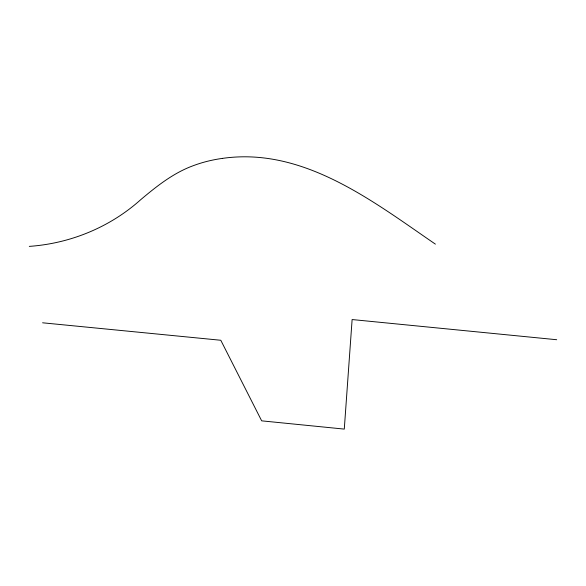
<?xml version="1.0" encoding="UTF-8"?>
<svg xmlns="http://www.w3.org/2000/svg" width="586" height="586" viewBox="0 0 586 586"><rect width="100%" height="100%" fill="white"/><g stroke="black" fill="none" stroke-linecap="round" stroke-linejoin="round"><path stroke-width="0.88" d="M29.3 246.376C70.379 243.498 110.022 227.214 140.699 199.694C156.74 186.18 173.551 172.819 193.497 165.604A562.758 249.892 52.7 0 1 222.636 158.359M222.636 158.359C303.453 146.866 372.908 201.35 435.391 244.135M556.7 339.726L352.12 319.553L344.282 429.099L261.671 420.843L220.79 340.261L42.588 322.798"/></g></svg>
